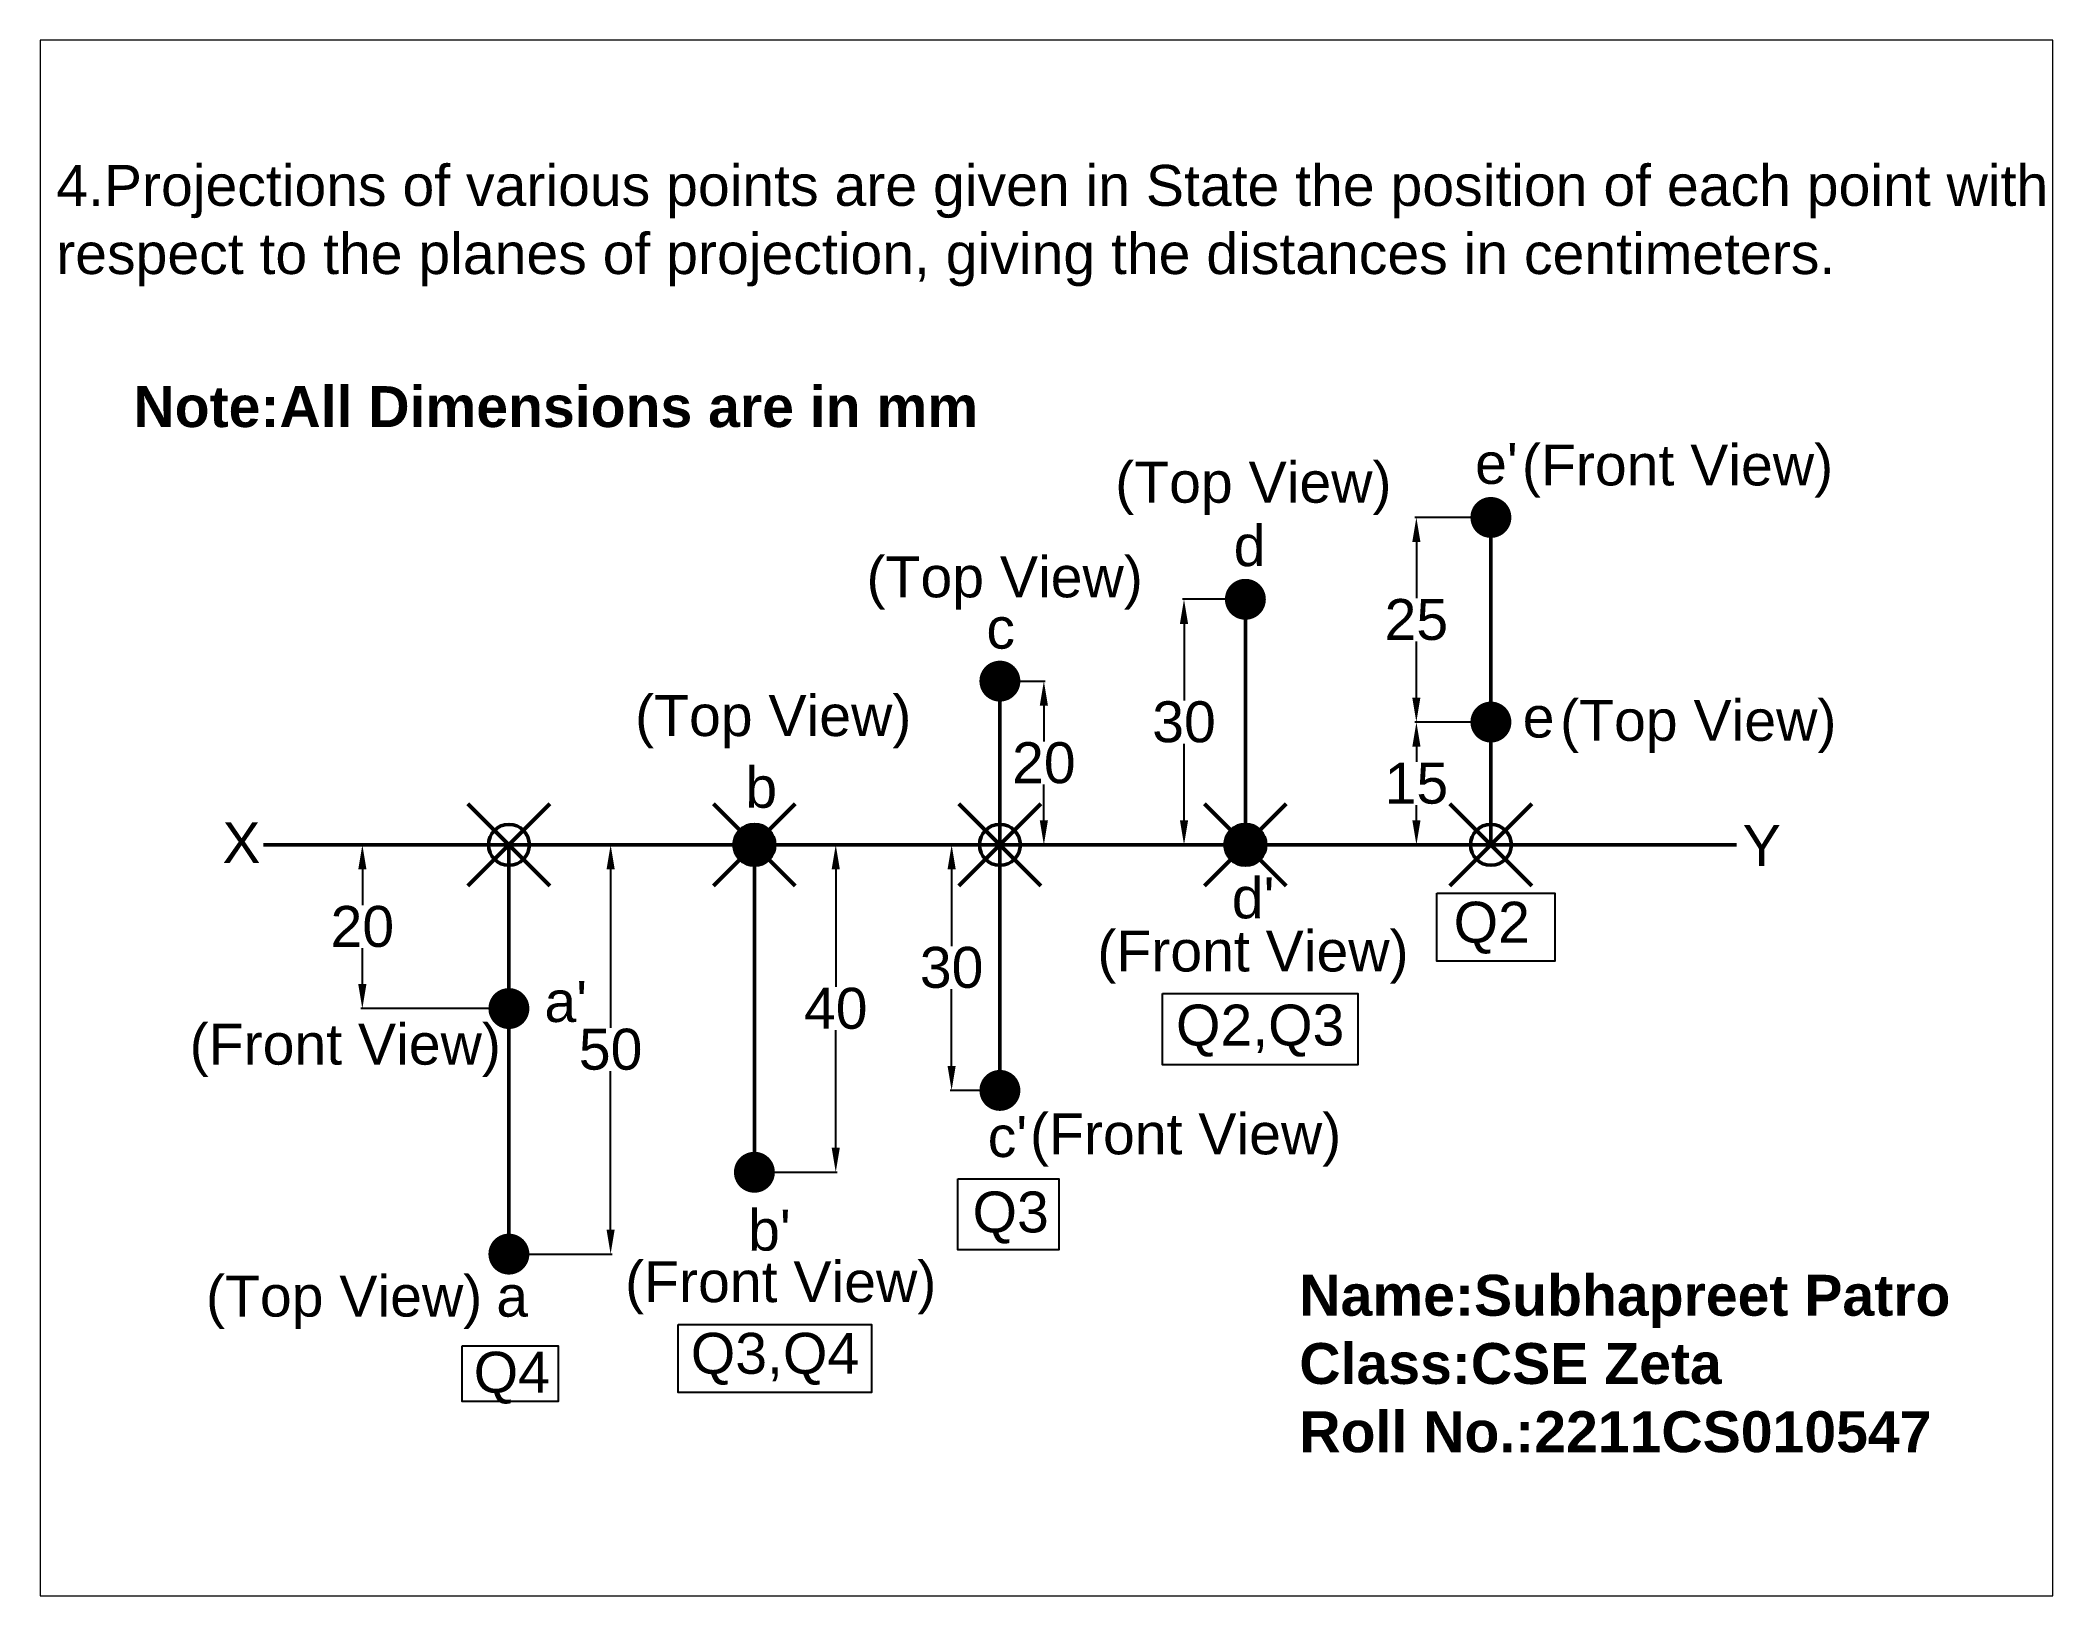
# Paper-space layout 'Layout4' of a CAD drawing. Header units: millimetres. Extents: x 1.1 to 9.9, y 0.85 to 7.65.
# The model-space entities are those that its viewports show. They can reach past a viewport. Long polylines and large blocks are cut down to what shows.
import ezdxf

# ---------------------------------------------------------------- set-up
doc = ezdxf.new("R2010")
doc.units = ezdxf.units.MM
doc.header["$MEASUREMENT"] = 0
doc.header["$PDMODE"] = 35
doc.header["$PDSIZE"] = 5
doc.styles.get("Standard").update_dxf_attribs({"font": 'arial.ttf'})
doc.dimstyles.get("Standard").update_dxf_attribs({"dimtxt": 5, "dimasz": 3, "dimexe": 0.18, "dimexo": 0.0625, "dimgap": 0.09, "dimtad": 1, "dimtih": 1, "dimtoh": 1, "dimdec": 0, "dimzin": 0, "dimdsep": 46, "dimtxsty": 'Standard', "dimcen": 0.09, "dimadec": 0, "dimazin": 0, "dimtfac": 1, "dimtdec": 0, "dimtofl": 0, "dimtmove": 0, "dimatfit": 3, "dimfxl": 1, "dimtolj": 1, "dimtzin": 0, "dimarcsym": 0})

# ---------------------------------------------------------------- blocks, each defined once
blk = doc.blocks.new('*D18')
at = {"color": 0, "lineweight": -2, "transparency": 16777216}
for p, q in [((1112.43, 216.63), (1094.4, 216.63)), ((1094.58, 213.63), (1094.58, 209.27)), ((1094.58, 199.63), (1094.58, 203.99)), ((1112.43, 196.63), (1094.4, 196.63))]:
    blk.add_line(p, q, dxfattribs=at)
at = {"color": 0, "transparency": 16777216}
for points in [[(1094.08, 213.63), (1095.08, 213.63), (1094.58, 216.63)], [(1094.08, 199.63), (1095.08, 199.63), (1094.58, 196.63)]]:
    blk.add_solid(points, dxfattribs=at)
at = {"layer": 'Defpoints', "color": 0, "transparency": 16777216}
for p in [(1112.49, 216.63), (1094.58, 196.63), (1112.49, 196.63)]:
    blk.add_point(p, dxfattribs=at)
at = {"color": 0, "lineweight": 50, "transparency": 16777216, "insert": (1094.58, 206.63), "char_height": 5, "attachment_point": 5}
blk.add_mtext('\\A1;20', dxfattribs=at)
blk = doc.blocks.new('*D19')
at = {"color": 0, "lineweight": -2, "transparency": 16777216}
for p, q in [((1112.55, 216.63), (1125.1, 216.63)), ((1124.92, 213.63), (1124.92, 194.27)), ((1124.92, 169.63), (1124.92, 188.99)), ((1112.55, 166.63), (1125.1, 166.63))]:
    blk.add_line(p, q, dxfattribs=at)
at = {"color": 0, "transparency": 16777216}
for points in [[(1124.42, 213.63), (1125.42, 213.63), (1124.92, 216.63)], [(1124.42, 169.63), (1125.42, 169.63), (1124.92, 166.63)]]:
    blk.add_solid(points, dxfattribs=at)
at = {"layer": 'Defpoints', "color": 0, "transparency": 16777216}
for p in [(1112.49, 216.63), (1112.49, 166.63), (1124.92, 166.63)]:
    blk.add_point(p, dxfattribs=at)
at = {"color": 0, "lineweight": 50, "transparency": 16777216, "insert": (1124.92, 191.63), "char_height": 5, "attachment_point": 5}
blk.add_mtext('\\A1;50', dxfattribs=at)
blk = doc.blocks.new('*D20')
at = {"color": 0, "lineweight": -2, "transparency": 16777216}
for p, q in [((1142.55, 216.63), (1152.61, 216.63)), ((1152.43, 213.63), (1152.43, 199.27)), ((1152.43, 179.63), (1152.43, 193.99)), ((1142.55, 176.63), (1152.61, 176.63))]:
    blk.add_line(p, q, dxfattribs=at)
at = {"color": 0, "transparency": 16777216}
for points in [[(1151.93, 213.63), (1152.93, 213.63), (1152.43, 216.63)], [(1151.93, 179.63), (1152.93, 179.63), (1152.43, 176.63)]]:
    blk.add_solid(points, dxfattribs=at)
at = {"layer": 'Defpoints', "color": 0, "transparency": 16777216}
for p in [(1142.49, 216.63), (1142.49, 176.63), (1152.43, 176.63)]:
    blk.add_point(p, dxfattribs=at)
at = {"color": 0, "lineweight": 50, "transparency": 16777216, "insert": (1152.43, 196.63), "char_height": 5, "attachment_point": 5}
blk.add_mtext('\\A1;40', dxfattribs=at)
blk = doc.blocks.new('*D21')
at = {"color": 0, "lineweight": -2, "transparency": 16777216}
for p, q in [((1172.43, 216.63), (1166.41, 216.63)), ((1166.59, 213.63), (1166.59, 204.27)), ((1166.59, 189.63), (1166.59, 198.98)), ((1172.43, 186.63), (1166.41, 186.63))]:
    blk.add_line(p, q, dxfattribs=at)
at = {"color": 0, "transparency": 16777216}
for points in [[(1166.09, 213.63), (1167.09, 213.63), (1166.59, 216.63)], [(1166.09, 189.63), (1167.09, 189.63), (1166.59, 186.63)]]:
    blk.add_solid(points, dxfattribs=at)
at = {"layer": 'Defpoints', "color": 0, "transparency": 16777216}
for p in [(1172.49, 216.63), (1166.59, 186.63), (1172.49, 186.63)]:
    blk.add_point(p, dxfattribs=at)
at = {"color": 0, "lineweight": 50, "transparency": 16777216, "insert": (1166.59, 201.63), "char_height": 5, "attachment_point": 5}
blk.add_mtext('\\A1;30', dxfattribs=at)
blk = doc.blocks.new('*D22')
at = {"color": 0, "lineweight": -2, "transparency": 16777216}
for p, q in [((1172.55, 236.63), (1178.04, 236.63)), ((1177.86, 233.63), (1177.86, 229.27)), ((1177.86, 219.63), (1177.86, 223.99)), ((1172.55, 216.63), (1178.04, 216.63))]:
    blk.add_line(p, q, dxfattribs=at)
at = {"color": 0, "transparency": 16777216}
for points in [[(1177.36, 233.63), (1178.36, 233.63), (1177.86, 236.63)], [(1177.36, 219.63), (1178.36, 219.63), (1177.86, 216.63)]]:
    blk.add_solid(points, dxfattribs=at)
at = {"layer": 'Defpoints', "color": 0, "transparency": 16777216}
for p in [(1172.49, 236.63), (1177.86, 236.63), (1172.49, 216.63)]:
    blk.add_point(p, dxfattribs=at)
at = {"color": 0, "lineweight": 50, "transparency": 16777216, "insert": (1177.86, 226.63), "char_height": 5, "attachment_point": 5}
blk.add_mtext('\\A1;20', dxfattribs=at)
blk = doc.blocks.new('*D23')
at = {"color": 0, "lineweight": -2, "transparency": 16777216}
for p, q in [((1202.43, 246.63), (1194.81, 246.63)), ((1194.99, 243.63), (1194.99, 234.27)), ((1194.99, 219.63), (1194.99, 228.98)), ((1202.43, 216.63), (1194.81, 216.63))]:
    blk.add_line(p, q, dxfattribs=at)
at = {"color": 0, "transparency": 16777216}
for points in [[(1194.49, 243.63), (1195.49, 243.63), (1194.99, 246.63)], [(1194.49, 219.63), (1195.49, 219.63), (1194.99, 216.63)]]:
    blk.add_solid(points, dxfattribs=at)
at = {"layer": 'Defpoints', "color": 0, "transparency": 16777216}
for p in [(1194.99, 246.63), (1202.49, 246.63), (1202.49, 216.63)]:
    blk.add_point(p, dxfattribs=at)
at = {"color": 0, "lineweight": 50, "transparency": 16777216, "insert": (1194.99, 231.63), "char_height": 5, "attachment_point": 5}
blk.add_mtext('\\A1;30', dxfattribs=at)
blk = doc.blocks.new('*D24')
at = {"color": 0, "lineweight": -2, "transparency": 16777216}
for p, q in [((1232.43, 231.63), (1223.21, 231.63)), ((1223.39, 228.63), (1223.39, 226.77)), ((1223.39, 219.63), (1223.39, 221.49)), ((1232.43, 216.63), (1223.21, 216.63))]:
    blk.add_line(p, q, dxfattribs=at)
at = {"color": 0, "transparency": 16777216}
for points in [[(1222.89, 228.63), (1223.89, 228.63), (1223.39, 231.63)], [(1222.89, 219.63), (1223.89, 219.63), (1223.39, 216.63)]]:
    blk.add_solid(points, dxfattribs=at)
at = {"layer": 'Defpoints', "color": 0, "transparency": 16777216}
for p in [(1223.39, 231.63), (1232.49, 231.63), (1232.49, 216.63)]:
    blk.add_point(p, dxfattribs=at)
at = {"color": 0, "lineweight": 50, "transparency": 16777216, "insert": (1223.39, 224.13), "char_height": 5, "attachment_point": 5}
blk.add_mtext('\\A1;15', dxfattribs=at)
blk = doc.blocks.new('*D25')
at = {"color": 0, "lineweight": -2, "transparency": 16777216}
for p, q in [((1232.43, 256.63), (1223.2, 256.63)), ((1223.38, 253.63), (1223.38, 246.77)), ((1223.38, 234.63), (1223.38, 241.49)), ((1232.43, 231.63), (1223.2, 231.63))]:
    blk.add_line(p, q, dxfattribs=at)
at = {"color": 0, "transparency": 16777216}
for points in [[(1222.88, 253.63), (1223.88, 253.63), (1223.38, 256.63)], [(1222.88, 234.63), (1223.88, 234.63), (1223.38, 231.63)]]:
    blk.add_solid(points, dxfattribs=at)
at = {"layer": 'Defpoints', "color": 0, "transparency": 16777216}
for p in [(1223.38, 256.63), (1232.49, 256.63), (1232.49, 231.63)]:
    blk.add_point(p, dxfattribs=at)
at = {"color": 0, "lineweight": 50, "transparency": 16777216, "insert": (1223.38, 244.13), "char_height": 5, "attachment_point": 5}
blk.add_mtext('\\A1;25', dxfattribs=at)

msp = doc.modelspace()

# ---------------------------------------------------------------- linework, layer by layer
at = {"lineweight": 50}
for p, q in [((1232.49, 216.63), (1232.49, 256.63)), ((1202.49, 216.63), (1202.49, 246.63)), ((1172.49, 216.63), (1172.49, 236.63)), ((1232.49, 216.63), (1232.49, 231.63)), ((1082.49, 216.63), (1262.49, 216.63)), ((1112.49, 216.63), (1112.49, 196.63)), ((1112.49, 216.63), (1112.49, 166.63)), ((1112.49, 216.63), (1112.49, 196.63)), ((1142.49, 216.63), (1142.49, 176.63)), ((1172.49, 216.63), (1172.49, 186.63))]:
    msp.add_line(p, q, dxfattribs=at)
at = {"lineweight": 50, "const_width": 2.5}
for points in [[(1231.24, 256.63, 1), (1233.74, 256.63, 1)], [(1201.24, 246.63, 1), (1203.74, 246.63, 1)], [(1171.24, 236.63, 1), (1173.74, 236.63, 1)], [(1231.24, 231.63, 1), (1233.74, 231.63, 1)], [(1141.24, 216.63, 1), (1143.74, 216.63, 1)], [(1201.24, 216.63, 1), (1203.74, 216.63, 1)], [(1111.24, 196.63, 1), (1113.74, 196.63, 1)], [(1171.24, 186.63, 1), (1173.74, 186.63, 1)], [(1141.24, 176.63, 1), (1143.74, 176.63, 1)], [(1111.24, 166.63, 1), (1113.74, 166.63, 1)]]:
    msp.add_lwpolyline(points, format="xyb", close=True, dxfattribs=at)
for points in [[(1225.88, 210.74), (1240.32, 210.74), (1240.32, 202.41), (1225.88, 202.41)], [(1192.35, 198.45), (1216.21, 198.45), (1216.21, 189.77), (1192.35, 189.77)], [(1167.35, 175.81), (1179.71, 175.81), (1179.71, 167.14), (1167.35, 167.14)], [(1133.17, 158.05), (1156.82, 158.05), (1156.82, 149.73), (1133.17, 149.73)], [(1106.77, 155.41), (1118.49, 155.41), (1118.49, 148.64), (1106.77, 148.64)]]:
    msp.add_lwpolyline(points, close=True)
at = {"lineweight": 50}
for p in [(1112.49, 216.63), (1142.49, 216.63), (1172.49, 216.63), (1202.49, 216.63), (1232.49, 216.63)]:
    msp.add_point(p, dxfattribs=at)

# ---------------------------------------------------------------- texts
at = {"lineweight": 50, "char_height": 5, "attachment_point": 1}
for s, width, insert in [('4.Projections of various points are given in State the position of each point with\\Prespect to the planes of projection, giving the distances in centimeters. ', 268.0511, (1057.17, 299.7)), ('{\\fArial|b1|i0|c0|p34;Note:All Dimensions are in mm}', 108.4666, (1066.6, 272.67)), ("e'", 14.9961, (1230.56, 265.73)), ('(Front View)', 39.3277, (1236.28, 265.54)), ('(Top View)', 33.6004, (1186.58, 263.43)), ('d', 20.3251, (1201.06, 255.68)), ('(Top View)', 33.6004, (1156.19, 251.87)), ('c', 12.1587, (1170.84, 245.6)), ('(Top View)', 33.6004, (1127.91, 234.92)), ('e', 14.9961, (1236.38, 234.74)), ('(Top View)', 33.6004, (1240.95, 234.34)), ('b', 12.6236, (1141.38, 226.16)), ('X', 7.1335, (1077.48, 219.4)), ('Y', 10.7568, (1263.26, 219.04)), ("d'", 9.9811, (1200.83, 212.65)), ('Q2', 13.1955, (1227.94, 209.68)), ('(Front View)', 39.3277, (1184.4, 206.16)), ("a'", 14.3364, (1116.83, 199.99)), ('Q2,Q3', 17.6297, (1194.01, 197.11)), ('(Front View)', 39.3277, (1073.48, 194.78)), ("c'", 14.5179, (1171, 183.49)), ('(Front View)', 39.3277, (1176.17, 183.82)), ("b'", 13.9735, (1141.72, 172.06)), ('Q3', 17.7853, (1169.15, 174.28)), ('(Front View)', 39.3277, (1126.69, 165.76)), ('(Top View)', 33.6004, (1075.47, 164)), ('a', 11.9773, (1110.95, 163.99)), ('{\\fArial|b1|i0|c0|p34;Name:Subhapreet Patro\\PClass:CSE Zeta\\PRoll No.:2211CS010547}', 100.8794, (1209.08, 164.1)), ('Q3,Q4', 33.1695, (1134.72, 157.01)), ('Q4', 15.1079, (1108.19, 154.7))]:
    msp.add_mtext_dynamic_manual_height_columns(s, width=width, gutter_width=25, heights=[0], dxfattribs=dict(at, insert=insert))

# ---------------------------------------------------------------- dimensions: what is measured, and where the dimension line sits
at = {"lineweight": 50}
for base, p1, p2, picture, middle in [((1223.38, 256.63), (1232.49, 231.63), (1232.49, 256.63), '*D25', (1223.38, 244.13)), ((1194.99, 246.63), (1202.49, 216.63), (1202.49, 246.63), '*D23', (1194.99, 231.63)), ((1177.86, 236.63), (1172.49, 216.63), (1172.49, 236.63), '*D22', (1177.86, 226.63)), ((1223.39, 231.63), (1232.49, 216.63), (1232.49, 231.63), '*D24', (1223.39, 224.13)), ((1094.58, 196.63), (1112.49, 216.63), (1112.49, 196.63), '*D18', (1094.58, 206.63)), ((1124.92, 166.63), (1112.49, 216.63), (1112.49, 166.63), '*D19', (1124.92, 191.63)), ((1152.43, 176.63), (1142.49, 216.63), (1142.49, 176.63), '*D20', (1152.43, 196.63)), ((1166.59, 186.63), (1172.49, 216.63), (1172.49, 186.63), '*D21', (1166.59, 201.63))]:
    dim = msp.add_linear_dim(base=base, p1=p1, p2=p2, angle=90, dimstyle='Standard', dxfattribs=at)
    dim.commit()
    dim.dimension.update_dxf_attribs({"geometry": picture, "text_midpoint": middle})

psp = doc.layouts.new('Layout4')

# ---------------------------------------------------------------- viewports
at = {"layer": '0'}
psp.add_viewport(center=(5.5, 4.25), size=(8.8, 6.8), view_center_point=(1178.1849, 219.9105), view_height=190.036109, dxfattribs=at)

doc.saveas('drawing.dxf')
